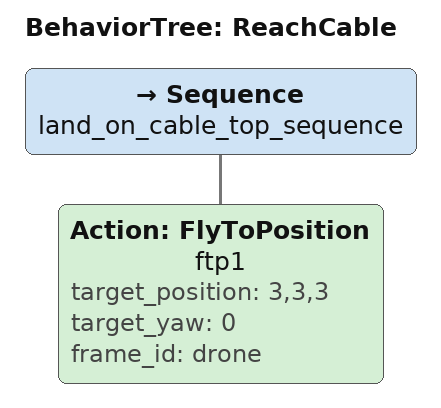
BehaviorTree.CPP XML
<root BTCPP_format="4" main_tree_to_execute="ReachCable">
     <BehaviorTree ID="ReachCable">
        <Sequence name="land_on_cable_top_sequence">
            <Action
                ID="FlyToPosition"
                name="ftp1"
                target_position="3,3,3"
                target_yaw="0"
                frame_id="drone"
            />
        </Sequence>
     </BehaviorTree>

 </root>
